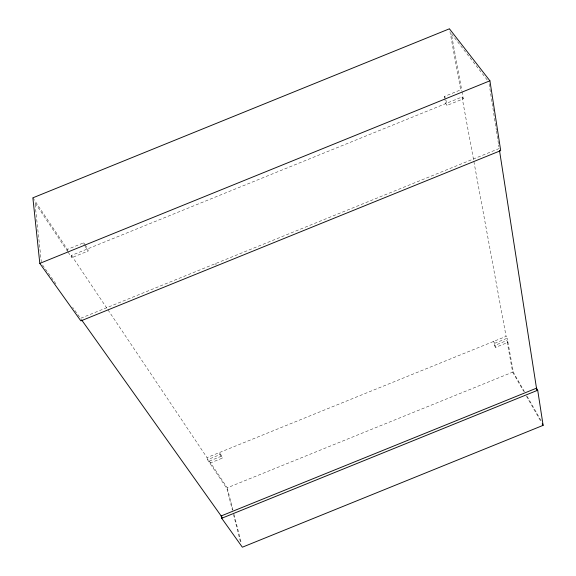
<?xml version="1.0" encoding="UTF-8"?>
<svg xmlns="http://www.w3.org/2000/svg" width="576" height="576" viewBox="0 0 576 576"><rect width="100%" height="100%" fill="white"/><g stroke="black" fill="none" stroke-linecap="round" stroke-linejoin="round"><path stroke-width="0.43" stroke-dasharray="2.88 2.16" d="M67.644 250.862L67.435 249.386L83.808 242.741L84.686 244.094M444.6 98.086L444.283 96.509L460.678 89.856L449.431 28.8M85.118 244.771L87.746 248.832L88.106 251.035L71.798 257.645L71.482 255.427L461.995 97.013L463.306 98.827L446.983 105.451L445.716 103.615L444.758 98.878M499.19 148.536L80.496 318.348L72.691 307.39M107.993 309.881L207.007 457.589L506.088 336.377L461.995 97.013M207.007 457.589L207.511 459.677L219.996 454.622L222.278 458.143L209.858 463.176L209.354 461.088L221.746 456.062L222.278 458.143M495.511 347.407L494.453 345.542L506.851 340.517L507.938 342.374L495.511 347.407L494.69 343.296L507.182 338.234L506.088 336.377M209.354 461.088L227.268 487.807L512.683 372.146L506.851 340.517M487.195 79.942L451.39 33.782L461.837 90.792M42.53 265.01L56.57 284.738M444.283 96.509L445.558 98.338M32.875 197.827L67.435 249.386M71.482 255.427L107.489 309.139M67.745 251.604L34.934 202.766L41.299 261.763M68.191 252.274L71.798 257.645M207.511 459.677L226.922 488.578L232.387 510.113M221.746 456.062L219.463 452.534L219.996 454.622M85.039 246.298L88.106 251.035M524.498 391.752L513.454 372.47L507.182 338.234M527.148 396.374L541.289 421.056M512.683 372.146L523.714 391.428M526.356 396.05L541.361 422.266M494.69 343.296L493.625 341.424L494.453 345.542M215.64 263.534L216.13 265.14M227.268 487.807L232.949 510.185M234.043 514.49L241.481 543.758M233.482 514.418L240.689 542.837M445.874 99.914L446.983 105.451M461.995 91.67L463.306 98.827M83.808 242.741L84.161 244.944M489.125 83.844L492.019 102.456M492.156 103.342L496.296 129.931M496.433 130.817L498.499 144.108M498.643 144.994L498.917 146.765"/><path stroke-width="0.86" d="M39.816 263.39L489.917 80.798L500.702 150.631L80.863 320.897L39.816 263.39L32.875 197.827L449.431 28.8L489.917 80.798M221.717 518.278L537.703 390.247L536.494 388.181L221.155 515.952L221.717 518.278L242.359 547.2L543.125 425.347L537.703 390.247M81.54 319.81L222.192 517.414M542.246 423.806L543.125 425.347M499.471 150.314L536.767 389.952"/></g></svg>
